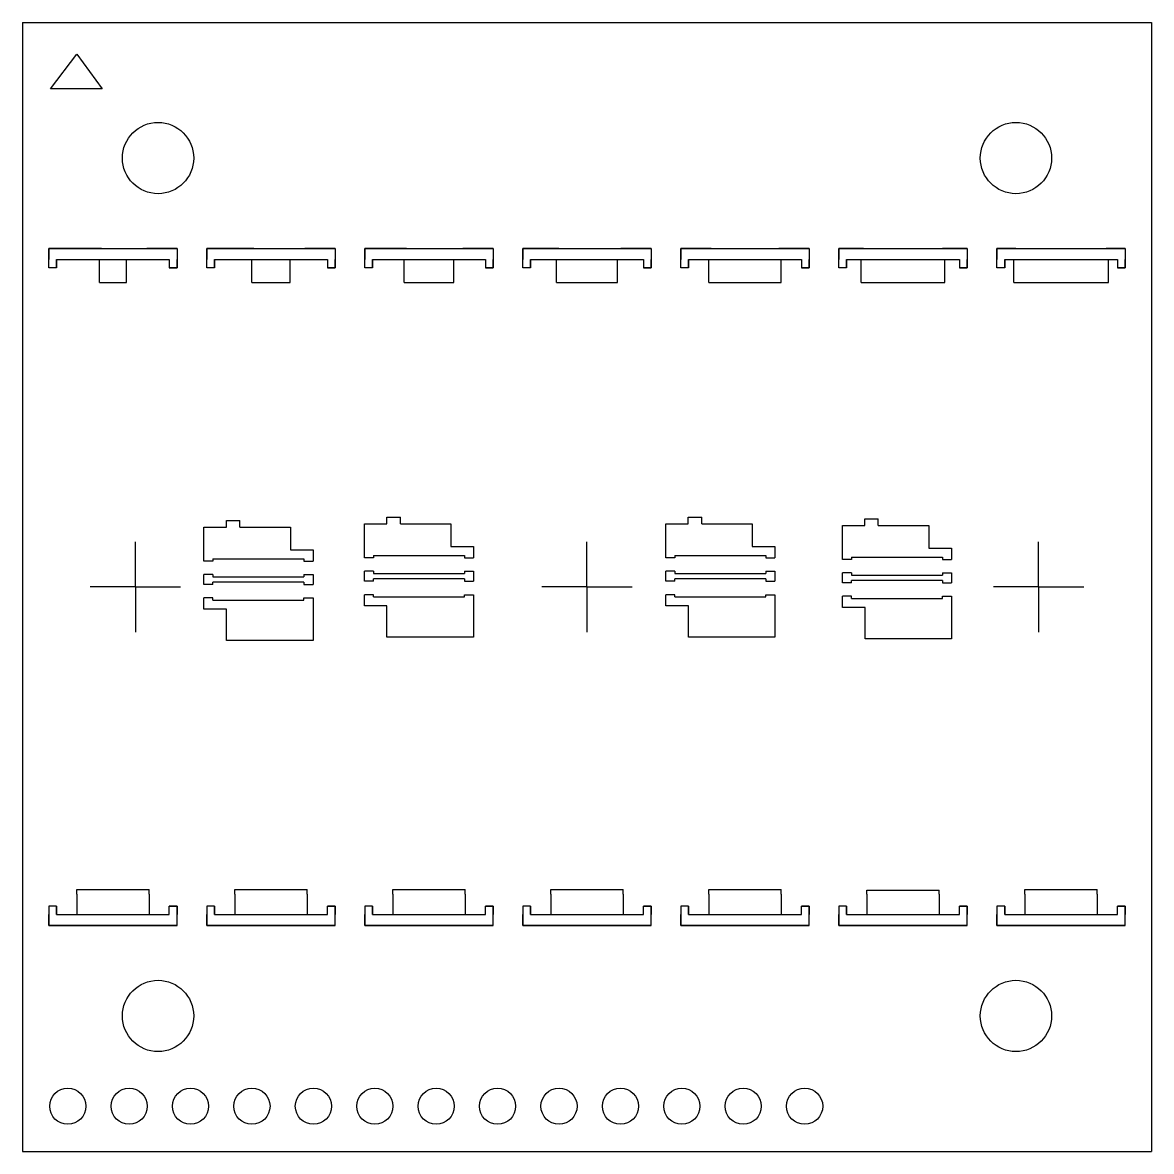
# Model space of a CAD drawing. Extents: x -12.5 to 62.5, y -12.5 to 37.5.
# Drawn here: x 37.5 to 62.5, y -12.5 to 12.5 of the extents above; entities that cross this region are included whole.
import ezdxf

# ---------------------------------------------------------------- set-up
doc = ezdxf.new("R2010")
doc.units = 0

msp = doc.modelspace()

# ---------------------------------------------------------------- linework, layer by layer
for p, q in [((37.5, 12.5), (62.5, 12.5)), ((37.5, 12.5), (62.5, 12.5)), ((37.5, 12.5), (37.5, -12.5)), ((62.5, 12.5), (62.5, -12.5)), ((62.5, 12.5), (62.5, -12.5)), ((38.117, 11.034), (38.702, 11.8)), ((38.117, 11.034), (38.702, 11.8)), ((38.702, 11.8), (39.265, 11.034)), ((38.702, 11.8), (39.265, 11.034)), ((39.265, 11.034), (38.117, 11.034)), ((39.265, 11.034), (38.117, 11.034)), ((38.08, 7.25), (38.08, 7.5)), ((38.08, 7.5), (38.08, 7.25)), ((38.75, 7.5), (38.08, 7.5)), ((39.25, 7.5), (38.75, 7.5)), ((39.25, 7.5), (39.75, 7.5)), ((39.75, 7.5), (40.25, 7.5)), ((40.92, 7.5), (40.25, 7.5)), ((40.92, 7.5), (40.92, 7.25)), ((41.58, 7.25), (41.58, 7.5)), ((41.58, 7.5), (41.58, 7.25)), ((42.25, 7.5), (41.58, 7.5)), ((42.625, 7.5), (42.25, 7.5)), ((42.625, 7.5), (43.375, 7.5)), ((43.375, 7.5), (43.75, 7.5)), ((44.42, 7.5), (43.75, 7.5)), ((44.42, 7.5), (44.42, 7.25)), ((45.08, 7.25), (45.08, 7.5)), ((45.08, 7.5), (45.08, 7.25)), ((45.75, 7.5), (45.08, 7.5)), ((46, 7.5), (45.75, 7.5)), ((46, 7.5), (47, 7.5)), ((47, 7.5), (47.25, 7.5)), ((47.92, 7.5), (47.25, 7.5)), ((47.92, 7.5), (47.92, 7.25)), ((48.58, 7.25), (48.58, 7.5)), ((48.58, 7.5), (48.58, 7.25)), ((49.25, 7.5), (48.58, 7.5)), ((49.375, 7.5), (49.125, 7.5)), ((49.375, 7.5), (50.625, 7.5)), ((50.625, 7.5), (50.75, 7.5)), ((51.42, 7.5), (50.75, 7.5)), ((51.42, 7.5), (51.42, 7.25)), ((52.08, 7.5), (52.08, 7.25)), ((52.08, 7.5), (52.08, 7.25)), ((52.75, 7.5), (52.08, 7.5)), ((52.75, 7.5), (52.5, 7.5)), ((52.75, 7.5), (54.25, 7.5)), ((54.92, 7.5), (54.25, 7.5)), ((54.25, 7.5), (54.375, 7.5)), ((54.92, 7.5), (54.92, 7.25)), ((55.58, 7.5), (55.58, 7.25)), ((55.58, 7.5), (55.58, 7.25)), ((56.125, 7.5), (55.58, 7.5)), ((56.125, 7.5), (55.875, 7.5)), ((56.125, 7.5), (57.875, 7.5)), ((57.875, 7.5), (58, 7.5)), ((58.42, 7.5), (57.875, 7.5)), ((58.42, 7.5), (58.42, 7.25)), ((59.08, 7.5), (59.08, 7.25)), ((59.5, 7.5), (59.08, 7.5)), ((59.5, 7.5), (59.25, 7.5)), ((59.5, 7.5), (61.5, 7.5)), ((61.5, 7.5), (61.625, 7.5)), ((61.92, 7.5), (61.5, 7.5)), ((61.92, 7.5), (61.92, 7.25)), ((38.08, 7.072), (38.08, 7.5)), ((38.08, 7.5), (40.92, 7.5)), ((38.08, 7.072), (38.08, 7.25)), ((38.08, 7.072), (38.08, 7.25)), ((38.25, 7.25), (39.2, 7.25)), ((38.25, 7.25), (38.25, 7.072)), ((39.2, 6.744), (39.2, 7.25)), ((39.8, 7.25), (40.75, 7.25)), ((39.8, 6.744), (39.8, 7.25)), ((40.75, 7.25), (40.75, 7.072)), ((40.92, 7.5), (40.92, 7.072)), ((40.92, 7.072), (40.92, 7.25)), ((41.58, 7.072), (41.58, 7.5)), ((41.58, 7.5), (44.42, 7.5)), ((41.58, 7.072), (41.58, 7.25)), ((41.58, 7.072), (41.58, 7.25)), ((41.75, 7.25), (41.75, 7.072)), ((41.75, 7.25), (42.575, 7.25)), ((42.575, 6.744), (42.575, 7.25)), ((43.425, 6.744), (43.425, 7.25)), ((43.425, 7.25), (44.25, 7.25)), ((44.25, 7.25), (44.25, 7.072)), ((44.42, 7.5), (44.42, 7.072)), ((44.42, 7.072), (44.42, 7.25)), ((45.08, 7.072), (45.08, 7.5)), ((45.08, 7.5), (47.92, 7.5)), ((45.08, 7.072), (45.08, 7.25)), ((45.08, 7.072), (45.08, 7.25)), ((45.25, 7.25), (45.25, 7.072)), ((45.25, 7.25), (45.95, 7.25)), ((45.95, 6.744), (45.95, 7.25)), ((47.05, 6.744), (47.05, 7.25)), ((47.05, 7.25), (47.75, 7.25)), ((47.75, 7.25), (47.75, 7.072)), ((47.92, 7.5), (47.92, 7.072)), ((47.92, 7.072), (47.92, 7.25)), ((48.58, 7.072), (48.58, 7.5)), ((48.58, 7.5), (51.42, 7.5)), ((48.58, 7.072), (48.58, 7.25)), ((48.58, 7.072), (48.58, 7.25)), ((48.75, 7.25), (48.75, 7.072)), ((48.75, 7.25), (49.325, 7.25)), ((49.325, 6.744), (49.325, 7.25)), ((50.675, 6.744), (50.675, 7.25)), ((50.675, 7.25), (51.25, 7.25)), ((51.25, 7.25), (51.25, 7.072)), ((51.42, 7.5), (51.42, 7.072)), ((51.42, 7.072), (51.42, 7.25)), ((52.08, 7.072), (52.08, 7.5)), ((52.08, 7.5), (54.92, 7.5)), ((52.08, 7.072), (52.08, 7.25)), ((52.08, 7.072), (52.08, 7.25)), ((52.25, 7.25), (52.25, 7.072)), ((52.25, 7.25), (52.7, 7.25)), ((52.7, 6.744), (52.7, 7.25)), ((54.3, 6.744), (54.3, 7.25)), ((54.3, 7.25), (54.75, 7.25)), ((54.75, 7.25), (54.75, 7.072)), ((54.92, 7.5), (54.92, 7.072)), ((54.92, 7.072), (54.92, 7.25)), ((55.58, 7.072), (55.58, 7.5)), ((55.58, 7.5), (58.42, 7.5)), ((55.58, 7.072), (55.58, 7.25)), ((55.58, 7.072), (55.58, 7.25)), ((55.75, 7.25), (55.75, 7.072)), ((55.75, 7.25), (56.075, 7.25)), ((56.075, 6.744), (56.075, 7.25)), ((57.925, 6.744), (57.925, 7.25)), ((57.925, 7.25), (58.25, 7.25)), ((58.25, 7.25), (58.25, 7.072)), ((58.42, 7.5), (58.42, 7.072)), ((58.42, 7.072), (58.42, 7.25)), ((59.08, 7.072), (59.08, 7.5)), ((59.08, 7.5), (61.92, 7.5)), ((59.08, 7.072), (59.08, 7.25)), ((59.25, 7.25), (59.25, 7.072)), ((59.25, 7.25), (59.45, 7.25)), ((59.45, 6.744), (59.45, 7.25)), ((61.55, 6.744), (61.55, 7.25)), ((61.55, 7.25), (61.75, 7.25)), ((61.75, 7.25), (61.75, 7.072)), ((61.92, 7.5), (61.92, 7.072)), ((61.92, 7.072), (61.92, 7.25)), ((38.25, 7.072), (38.08, 7.072)), ((38.25, 7.072), (38.08, 7.072)), ((38.25, 7.25), (40.75, 7.25)), ((38.25, 7.072), (38.25, 7.25)), ((40.75, 7.25), (40.75, 7.072)), ((40.92, 7.072), (40.75, 7.072)), ((40.75, 7.072), (40.92, 7.072)), ((41.75, 7.072), (41.58, 7.072)), ((41.75, 7.072), (41.58, 7.072)), ((41.75, 7.072), (41.58, 7.072)), ((41.75, 7.072), (41.75, 7.25)), ((41.75, 7.25), (44.25, 7.25)), ((44.25, 7.25), (44.25, 7.072)), ((44.42, 7.072), (44.25, 7.072)), ((44.42, 7.072), (44.25, 7.072)), ((44.25, 7.072), (44.42, 7.072)), ((45.25, 7.072), (45.08, 7.072)), ((45.25, 7.072), (45.08, 7.072)), ((45.25, 7.072), (45.08, 7.072)), ((45.25, 7.072), (45.25, 7.25)), ((45.25, 7.25), (47.75, 7.25)), ((47.75, 7.25), (47.75, 7.072)), ((47.92, 7.072), (47.75, 7.072)), ((47.92, 7.072), (47.75, 7.072)), ((47.75, 7.072), (47.92, 7.072)), ((48.75, 7.072), (48.58, 7.072)), ((48.75, 7.072), (48.58, 7.072)), ((48.75, 7.072), (48.58, 7.072)), ((48.75, 7.072), (48.75, 7.25)), ((48.75, 7.25), (51.25, 7.25)), ((51.25, 7.25), (51.25, 7.072)), ((51.42, 7.072), (51.25, 7.072)), ((51.42, 7.072), (51.25, 7.072)), ((51.25, 7.072), (51.42, 7.072)), ((52.25, 7.072), (52.08, 7.072)), ((52.25, 7.072), (52.08, 7.072)), ((52.25, 7.072), (52.08, 7.072)), ((52.25, 7.072), (52.25, 7.25)), ((52.25, 7.25), (54.75, 7.25)), ((54.75, 7.25), (54.75, 7.072)), ((54.92, 7.072), (54.75, 7.072)), ((54.92, 7.072), (54.75, 7.072)), ((54.75, 7.072), (54.92, 7.072)), ((55.75, 7.072), (55.58, 7.072)), ((55.75, 7.072), (55.58, 7.072)), ((55.75, 7.072), (55.58, 7.072)), ((55.75, 7.072), (55.75, 7.25)), ((55.75, 7.25), (58.25, 7.25)), ((58.25, 7.25), (58.25, 7.072)), ((58.42, 7.072), (58.25, 7.072)), ((58.42, 7.072), (58.25, 7.072)), ((58.25, 7.072), (58.42, 7.072)), ((59.25, 7.072), (59.08, 7.072)), ((59.25, 7.072), (59.08, 7.072)), ((59.25, 7.072), (59.08, 7.072)), ((59.25, 7.072), (59.25, 7.25)), ((59.25, 7.25), (61.75, 7.25)), ((61.75, 7.25), (61.75, 7.072)), ((61.92, 7.072), (61.75, 7.072)), ((61.92, 7.072), (61.75, 7.072)), ((61.75, 7.072), (61.92, 7.072)), ((39.2, 6.744), (39.8, 6.744)), ((39.25, 6.744), (39.75, 6.744)), ((42.575, 6.744), (43.425, 6.744)), ((42.75, 6.744), (43.25, 6.744)), ((45.95, 6.744), (47.05, 6.744)), ((46.25, 6.744), (47.05, 6.744)), ((49.325, 6.744), (50.675, 6.744)), ((49.325, 6.744), (50.675, 6.744)), ((52.7, 6.744), (54.3, 6.744)), ((52.7, 6.744), (54.3, 6.744)), ((56.075, 6.744), (57.925, 6.744)), ((56.075, 6.744), (57.925, 6.744)), ((59.45, 6.744), (61.55, 6.744)), ((59.45, 6.744), (61.55, 6.744)), ((45.566, 1.397), (45.566, 1.547)), ((45.566, 1.547), (45.866, 1.547)), ((45.866, 1.397), (45.866, 1.547)), ((52.241, 1.397), (52.241, 1.547)), ((52.241, 1.547), (52.541, 1.547)), ((52.541, 1.397), (52.541, 1.547)), ((56.152, 1.361), (56.152, 1.511)), ((56.152, 1.511), (56.452, 1.511)), ((56.452, 1.361), (56.452, 1.511)), ((41.517, 0.575), (41.517, 1.325)), ((41.517, 1.325), (42.013, 1.325)), ((42.013, 1.325), (42.013, 1.475)), ((42.013, 1.475), (42.313, 1.475)), ((42.313, 1.325), (42.313, 1.475)), ((42.313, 1.325), (43.432, 1.325)), ((43.432, 1.325), (43.432, 0.825)), ((45.07, 0.647), (45.07, 1.397)), ((45.07, 1.397), (45.566, 1.397)), ((45.866, 1.397), (46.985, 1.397)), ((46.985, 1.397), (46.985, 0.897)), ((51.745, 0.647), (51.745, 1.397)), ((51.745, 1.397), (52.241, 1.397)), ((52.541, 1.397), (53.66, 1.397)), ((53.66, 1.397), (53.66, 0.897)), ((55.657, 0.611), (55.657, 1.361)), ((55.657, 1.361), (56.152, 1.361)), ((56.452, 1.361), (57.572, 1.361)), ((57.572, 1.361), (57.572, 0.861)), ((40, 0), (40, 1)), ((50, 0), (50, 1)), ((60, 0), (60, 1)), ((40, 0), (40, 1)), ((43.432, 0.825), (43.932, 0.825)), ((43.932, 0.825), (43.932, 0.575)), ((46.985, 0.897), (47.485, 0.897)), ((47.485, 0.897), (47.485, 0.647)), ((50, 0), (50, 1)), ((53.66, 0.897), (54.16, 0.897)), ((54.16, 0.897), (54.16, 0.647)), ((57.572, 0.861), (58.072, 0.861)), ((58.072, 0.861), (58.072, 0.611)), ((60, 0), (60, 1)), ((41.717, 0.575), (41.517, 0.575)), ((41.717, 0.625), (43.732, 0.625)), ((41.717, 0.625), (41.717, 0.575)), ((43.732, 0.625), (43.732, 0.575)), ((43.732, 0.575), (43.932, 0.575)), ((45.27, 0.647), (45.07, 0.647)), ((45.27, 0.697), (47.285, 0.697)), ((45.27, 0.697), (45.27, 0.647)), ((47.285, 0.697), (47.285, 0.647)), ((47.285, 0.647), (47.485, 0.647)), ((51.945, 0.647), (51.745, 0.647)), ((51.945, 0.697), (53.96, 0.697)), ((51.945, 0.697), (51.945, 0.647)), ((53.96, 0.697), (53.96, 0.647)), ((53.96, 0.647), (54.16, 0.647)), ((55.857, 0.611), (55.657, 0.611)), ((55.857, 0.661), (57.872, 0.661)), ((55.857, 0.661), (55.857, 0.611)), ((57.872, 0.661), (57.872, 0.611)), ((57.872, 0.611), (58.072, 0.611)), ((41.717, 0.275), (41.517, 0.275)), ((41.717, 0.275), (41.717, 0.225)), ((41.717, 0.275), (41.717, 0.225)), ((43.732, 0.275), (43.932, 0.275)), ((43.732, 0.275), (43.732, 0.225)), ((45.27, 0.347), (45.07, 0.347)), ((45.27, 0.347), (45.27, 0.297)), ((45.27, 0.347), (45.27, 0.297)), ((45.27, 0.297), (47.285, 0.297)), ((47.285, 0.347), (47.485, 0.347)), ((47.285, 0.347), (47.285, 0.297)), ((51.945, 0.347), (51.745, 0.347)), ((51.945, 0.347), (51.945, 0.297)), ((51.945, 0.347), (51.945, 0.297)), ((51.945, 0.297), (53.96, 0.297)), ((53.96, 0.347), (54.16, 0.347)), ((53.96, 0.347), (53.96, 0.297)), ((55.857, 0.311), (55.657, 0.311)), ((55.857, 0.311), (55.857, 0.261)), ((55.857, 0.311), (55.857, 0.261)), ((55.857, 0.261), (57.872, 0.261)), ((57.872, 0.311), (58.072, 0.311)), ((57.872, 0.311), (57.872, 0.261)), ((40, 0), (39, 0)), ((40, 0), (40, -1)), ((40, 0), (41, 0)), ((41.717, 0.058), (41.517, 0.058)), ((41.717, 0.225), (43.732, 0.225)), ((42.175, 0.108), (41.717, 0.108)), ((41.717, 0.058), (41.717, 0.108)), ((43.275, 0.108), (42.175, 0.108)), ((43.732, 0.108), (43.275, 0.108)), ((43.732, 0.108), (43.732, 0.058)), ((43.732, 0.058), (43.932, 0.058)), ((45.27, 0.13), (45.07, 0.13)), ((45.728, 0.18), (45.27, 0.18)), ((45.27, 0.13), (45.27, 0.18)), ((46.828, 0.18), (45.728, 0.18)), ((47.285, 0.18), (46.828, 0.18)), ((47.285, 0.18), (47.285, 0.13)), ((47.285, 0.13), (47.485, 0.13)), ((50, 0), (49, 0)), ((50, 0), (50, -1)), ((50, 0), (51, 0)), ((51.945, 0.13), (51.745, 0.13)), ((52.402, 0.18), (51.945, 0.18)), ((51.945, 0.13), (51.945, 0.18)), ((53.502, 0.18), (52.402, 0.18)), ((53.96, 0.18), (53.502, 0.18)), ((53.96, 0.18), (53.96, 0.13)), ((53.96, 0.13), (54.16, 0.13)), ((55.857, 0.094), (55.657, 0.094)), ((56.314, 0.144), (55.857, 0.144)), ((55.857, 0.094), (55.857, 0.144)), ((57.414, 0.144), (56.314, 0.144)), ((57.872, 0.144), (57.414, 0.144)), ((57.872, 0.144), (57.872, 0.094)), ((57.872, 0.094), (58.072, 0.094)), ((60, 0), (59, 0)), ((60, 0), (60, -1)), ((60, 0), (61, 0)), ((40, 0), (39, 0)), ((40, 0), (41, 0)), ((40, 0), (40, -1)), ((41.717, -0.242), (41.517, -0.242)), ((41.717, -0.292), (41.717, -0.242)), ((43.732, -0.242), (43.932, -0.242)), ((43.732, -0.292), (43.732, -0.242)), ((45.27, -0.17), (45.07, -0.17)), ((45.27, -0.22), (45.27, -0.17)), ((45.27, -0.22), (46.035, -0.22)), ((46.035, -0.22), (47.285, -0.22)), ((47.285, -0.17), (47.485, -0.17)), ((47.285, -0.22), (47.285, -0.17)), ((50, 0), (49, 0)), ((50, 0), (51, 0)), ((50, 0), (50, -1)), ((51.945, -0.17), (51.745, -0.17)), ((51.945, -0.22), (51.945, -0.17)), ((51.945, -0.22), (52.71, -0.22)), ((52.71, -0.22), (53.96, -0.22)), ((53.96, -0.17), (54.16, -0.17)), ((53.96, -0.22), (53.96, -0.17)), ((55.857, -0.206), (55.657, -0.206)), ((55.857, -0.256), (55.857, -0.206)), ((57.872, -0.206), (58.072, -0.206)), ((57.872, -0.256), (57.872, -0.206)), ((60, 0), (59, 0)), ((60, 0), (61, 0)), ((60, 0), (60, -1)), ((41.717, -0.292), (42.482, -0.292)), ((42.482, -0.292), (43.732, -0.292)), ((55.857, -0.256), (56.622, -0.256)), ((56.622, -0.256), (57.872, -0.256)), ((38.7, -6.8), (38.7, -6.702)), ((38.7, -6.702), (40.3, -6.702)), ((40.3, -6.8), (40.3, -6.702)), ((42.2, -6.8), (42.2, -6.702)), ((42.2, -6.702), (43.8, -6.702)), ((43.8, -6.8), (43.8, -6.702)), ((45.7, -6.8), (45.7, -6.702)), ((45.7, -6.702), (47.3, -6.702)), ((47.3, -6.8), (47.3, -6.702)), ((49.2, -6.8), (49.2, -6.702)), ((49.2, -6.702), (50.8, -6.702)), ((50.8, -6.8), (50.8, -6.702)), ((52.7, -6.8), (52.7, -6.702)), ((52.7, -6.702), (54.3, -6.702)), ((54.3, -6.8), (54.3, -6.702)), ((56.2, -6.8), (56.2, -6.716)), ((56.2, -6.716), (57.8, -6.716)), ((57.8, -6.8), (57.8, -6.716)), ((59.7, -6.8), (59.7, -6.702)), ((59.7, -6.702), (61.3, -6.702)), ((61.3, -6.8), (61.3, -6.702)), ((38.7, -6.8), (38.7, -7.25)), ((40.3, -6.8), (40.3, -7.25)), ((42.2, -6.8), (42.2, -7.25)), ((43.8, -6.8), (43.8, -7.25)), ((45.7, -6.8), (45.7, -7.25)), ((47.3, -6.8), (47.3, -7.25)), ((49.2, -6.8), (49.2, -7.25)), ((50.8, -6.8), (50.8, -7.25)), ((52.7, -6.8), (52.7, -7.25)), ((54.3, -6.8), (54.3, -7.25)), ((56.2, -6.8), (56.2, -7.25)), ((57.8, -6.8), (57.8, -7.25)), ((59.7, -6.8), (59.7, -7.25)), ((61.3, -6.8), (61.3, -7.25)), ((38.25, -7.072), (38.08, -7.072)), ((38.08, -7.072), (38.08, -7.5)), ((38.08, -7.072), (38.08, -7.25)), ((38.08, -7.072), (38.08, -7.25)), ((38.25, -7.072), (38.08, -7.072)), ((38.08, -7.25), (38.08, -7.5)), ((38.08, -7.5), (38.08, -7.25)), ((38.25, -7.072), (38.25, -7.25)), ((38.25, -7.25), (38.25, -7.072)), ((38.25, -7.25), (38.7, -7.25)), ((40.3, -7.25), (40.75, -7.25)), ((40.75, -7.25), (40.75, -7.072)), ((40.92, -7.072), (40.75, -7.072)), ((40.75, -7.25), (40.75, -7.072)), ((40.75, -7.072), (40.92, -7.072)), ((40.92, -7.5), (40.92, -7.072)), ((40.92, -7.072), (40.92, -7.25)), ((40.92, -7.5), (40.92, -7.25)), ((41.75, -7.072), (41.58, -7.072)), ((41.75, -7.072), (41.58, -7.072)), ((41.58, -7.072), (41.58, -7.5)), ((41.58, -7.072), (41.58, -7.25)), ((41.58, -7.072), (41.58, -7.25)), ((41.75, -7.072), (41.58, -7.072)), ((41.58, -7.25), (41.58, -7.5)), ((41.58, -7.5), (41.58, -7.25)), ((41.75, -7.072), (41.75, -7.25)), ((41.75, -7.25), (41.75, -7.072)), ((41.75, -7.25), (42.2, -7.25)), ((43.8, -7.25), (44.25, -7.25)), ((44.42, -7.072), (44.25, -7.072)), ((44.25, -7.25), (44.25, -7.072)), ((44.42, -7.072), (44.25, -7.072)), ((44.25, -7.25), (44.25, -7.072)), ((44.25, -7.072), (44.42, -7.072)), ((44.42, -7.5), (44.42, -7.072)), ((44.42, -7.072), (44.42, -7.25)), ((44.42, -7.5), (44.42, -7.25)), ((45.25, -7.072), (45.08, -7.072)), ((45.25, -7.072), (45.08, -7.072)), ((45.08, -7.072), (45.08, -7.5)), ((45.08, -7.072), (45.08, -7.25)), ((45.08, -7.072), (45.08, -7.25)), ((45.25, -7.072), (45.08, -7.072)), ((45.08, -7.25), (45.08, -7.5)), ((45.08, -7.5), (45.08, -7.25)), ((45.25, -7.072), (45.25, -7.25)), ((45.25, -7.25), (45.25, -7.072)), ((45.25, -7.25), (45.7, -7.25)), ((47.3, -7.25), (47.75, -7.25)), ((47.92, -7.072), (47.75, -7.072)), ((47.75, -7.25), (47.75, -7.072)), ((47.92, -7.072), (47.75, -7.072)), ((47.75, -7.25), (47.75, -7.072)), ((47.75, -7.072), (47.92, -7.072)), ((47.92, -7.5), (47.92, -7.072)), ((47.92, -7.072), (47.92, -7.25)), ((47.92, -7.5), (47.92, -7.25)), ((48.75, -7.072), (48.58, -7.072)), ((48.75, -7.072), (48.58, -7.072)), ((48.58, -7.072), (48.58, -7.5)), ((48.58, -7.072), (48.58, -7.25)), ((48.58, -7.072), (48.58, -7.25)), ((48.75, -7.072), (48.58, -7.072)), ((48.58, -7.25), (48.58, -7.5)), ((48.58, -7.5), (48.58, -7.25)), ((48.75, -7.072), (48.75, -7.25)), ((48.75, -7.25), (48.75, -7.072)), ((48.75, -7.25), (49.2, -7.25)), ((50.8, -7.25), (51.25, -7.25)), ((51.42, -7.072), (51.25, -7.072)), ((51.25, -7.25), (51.25, -7.072)), ((51.42, -7.072), (51.25, -7.072)), ((51.25, -7.25), (51.25, -7.072)), ((51.25, -7.072), (51.42, -7.072)), ((51.42, -7.5), (51.42, -7.072)), ((51.42, -7.072), (51.42, -7.25)), ((51.42, -7.5), (51.42, -7.25)), ((52.25, -7.072), (52.08, -7.072)), ((52.25, -7.072), (52.08, -7.072)), ((52.08, -7.072), (52.08, -7.5)), ((52.08, -7.072), (52.08, -7.25)), ((52.08, -7.072), (52.08, -7.25)), ((52.25, -7.072), (52.08, -7.072)), ((52.08, -7.5), (52.08, -7.25)), ((52.08, -7.5), (52.08, -7.25)), ((52.25, -7.072), (52.25, -7.25)), ((52.25, -7.25), (52.25, -7.072)), ((52.25, -7.25), (52.7, -7.25)), ((54.3, -7.25), (54.75, -7.25)), ((54.92, -7.072), (54.75, -7.072)), ((54.75, -7.25), (54.75, -7.072)), ((54.92, -7.072), (54.75, -7.072)), ((54.75, -7.25), (54.75, -7.072)), ((54.75, -7.072), (54.92, -7.072)), ((54.92, -7.5), (54.92, -7.072)), ((54.92, -7.072), (54.92, -7.25)), ((54.92, -7.5), (54.92, -7.25)), ((55.75, -7.072), (55.58, -7.072)), ((55.75, -7.072), (55.58, -7.072)), ((55.58, -7.072), (55.58, -7.5)), ((55.58, -7.072), (55.58, -7.25)), ((55.75, -7.072), (55.58, -7.072)), ((55.58, -7.072), (55.58, -7.25)), ((55.58, -7.5), (55.58, -7.25)), ((55.58, -7.5), (55.58, -7.25)), ((55.75, -7.072), (55.75, -7.25)), ((55.75, -7.25), (55.75, -7.072)), ((55.75, -7.25), (56.2, -7.25)), ((57.8, -7.25), (58.25, -7.25)), ((58.42, -7.072), (58.25, -7.072)), ((58.25, -7.25), (58.25, -7.072)), ((58.42, -7.072), (58.25, -7.072)), ((58.25, -7.25), (58.25, -7.072)), ((58.25, -7.072), (58.42, -7.072)), ((58.42, -7.5), (58.42, -7.072)), ((58.42, -7.072), (58.42, -7.25)), ((58.42, -7.5), (58.42, -7.25)), ((59.25, -7.072), (59.08, -7.072)), ((59.25, -7.072), (59.08, -7.072)), ((59.08, -7.072), (59.08, -7.5)), ((59.25, -7.072), (59.08, -7.072)), ((59.08, -7.072), (59.08, -7.25)), ((59.08, -7.5), (59.08, -7.25)), ((59.25, -7.072), (59.25, -7.25)), ((59.25, -7.25), (59.25, -7.072)), ((59.25, -7.25), (59.7, -7.25)), ((61.3, -7.25), (61.75, -7.25)), ((61.92, -7.072), (61.75, -7.072)), ((61.75, -7.25), (61.75, -7.072)), ((61.92, -7.072), (61.75, -7.072)), ((61.75, -7.25), (61.75, -7.072)), ((61.75, -7.072), (61.92, -7.072)), ((61.92, -7.5), (61.92, -7.072)), ((61.92, -7.072), (61.92, -7.25)), ((61.92, -7.5), (61.92, -7.25)), ((38.75, -7.5), (38.08, -7.5)), ((38.25, -7.25), (40.75, -7.25)), ((40.25, -7.5), (38.75, -7.5)), ((40.92, -7.5), (40.25, -7.5)), ((42.25, -7.5), (41.58, -7.5)), ((41.75, -7.25), (44.25, -7.25)), ((43.75, -7.5), (42.25, -7.5)), ((44.42, -7.5), (43.75, -7.5)), ((45.75, -7.5), (45.08, -7.5)), ((45.25, -7.25), (47.75, -7.25)), ((47.25, -7.5), (45.75, -7.5)), ((47.92, -7.5), (47.25, -7.5)), ((49.25, -7.5), (48.58, -7.5)), ((48.75, -7.25), (51.25, -7.25)), ((50.75, -7.5), (49.25, -7.5)), ((51.42, -7.5), (50.75, -7.5)), ((52.75, -7.5), (52.08, -7.5)), ((52.25, -7.25), (54.75, -7.25)), ((54.25, -7.5), (52.75, -7.5)), ((54.92, -7.5), (54.25, -7.5)), ((56.25, -7.5), (55.58, -7.5)), ((55.75, -7.25), (58.25, -7.25)), ((57.75, -7.5), (56.25, -7.5)), ((58.42, -7.5), (57.75, -7.5)), ((59.75, -7.5), (59.08, -7.5)), ((59.25, -7.25), (61.75, -7.25)), ((61.25, -7.5), (59.75, -7.5)), ((61.92, -7.5), (61.25, -7.5)), ((38.08, -7.5), (40.92, -7.5)), ((41.58, -7.5), (44.42, -7.5)), ((45.08, -7.5), (47.92, -7.5)), ((48.58, -7.5), (51.42, -7.5)), ((52.08, -7.5), (54.92, -7.5)), ((55.58, -7.5), (58.42, -7.5)), ((59.08, -7.5), (61.92, -7.5)), ((37.5, -12.5), (62.5, -12.5)), ((37.5, -12.5), (62.5, -12.5))]:
    msp.add_line(p, q)
for points in [[(41.517, 0.058, 0), (41.517, 0.275, 0)], [(43.932, 0.275, 0), (43.932, 0.058, 0)], [(45.07, 0.13, 0), (45.07, 0.347, 0)], [(47.485, 0.347, 0), (47.485, 0.13, 0)], [(51.745, 0.13, 0), (51.745, 0.347, 0)], [(54.16, 0.347, 0), (54.16, 0.13, 0)], [(55.657, 0.094, 0), (55.657, 0.311, 0)], [(58.072, 0.311, 0), (58.072, 0.094, 0)], [(43.932, -0.242, 0), (43.932, -1.182, 0), (42.017, -1.182, 0), (42.017, -0.492, 0), (41.517, -0.492, 0), (41.517, -0.242, 0)], [(47.485, -0.17, 0), (47.485, -1.11, 0), (45.57, -1.11, 0), (45.57, -0.42, 0), (45.07, -0.42, 0), (45.07, -0.17, 0)], [(54.16, -0.17, 0), (54.16, -1.11, 0), (52.245, -1.11, 0), (52.245, -0.42, 0), (51.745, -0.42, 0), (51.745, -0.17, 0)], [(58.072, -0.206, 0), (58.072, -1.146, 0), (56.157, -1.146, 0), (56.157, -0.456, 0), (55.657, -0.456, 0), (55.657, -0.206, 0)]]:
    msp.add_polyline3d(points)
for centre, radius in [((40.5, 9.5), 0.79), ((40.5, 9.5), 0.79), ((59.5, 9.5), 0.79), ((59.5, 9.5), 0.79), ((40.5, -9.5), 0.79), ((40.5, -9.5), 0.79), ((59.5, -9.5), 0.79), ((59.5, -9.5), 0.79), ((38.5, -11.5), 0.4), ((39.86, -11.5), 0.4), ((41.22, -11.5), 0.4), ((42.58, -11.5), 0.4), ((43.94, -11.5), 0.4), ((45.3, -11.5), 0.4), ((46.66, -11.5), 0.4), ((48.02, -11.5), 0.4), ((49.38, -11.5), 0.4), ((50.74, -11.5), 0.4), ((52.1, -11.5), 0.4), ((53.46, -11.5), 0.4), ((54.82, -11.5), 0.4)]:
    msp.add_circle(centre, radius)

doc.saveas('drawing.dxf')
